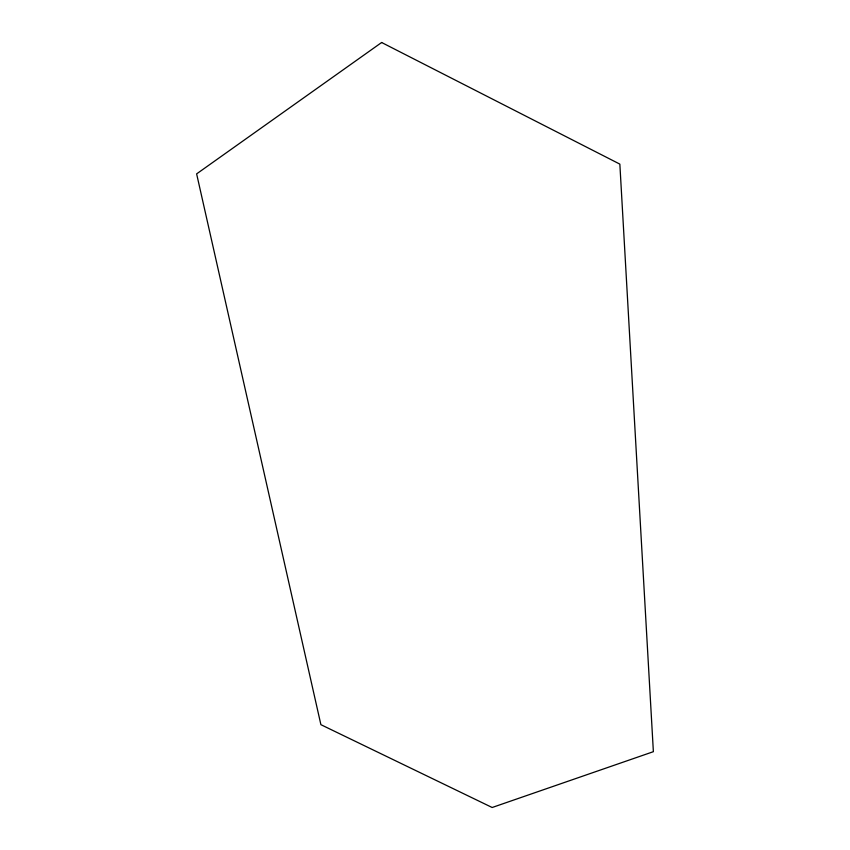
<?xml version="1.0" encoding="UTF-8"?>
<svg xmlns="http://www.w3.org/2000/svg" width="850" height="850" viewBox="0 0 850 850"><rect width="100%" height="100%" fill="white"/><g stroke="black" fill="none" stroke-linecap="round" stroke-linejoin="round"><path stroke-width="1.27" d="M381.639 42.5L196.626 173.878L320.896 724.678L492.161 807.5L653.374 751.687L619.852 164.124L381.639 42.5"/></g></svg>
